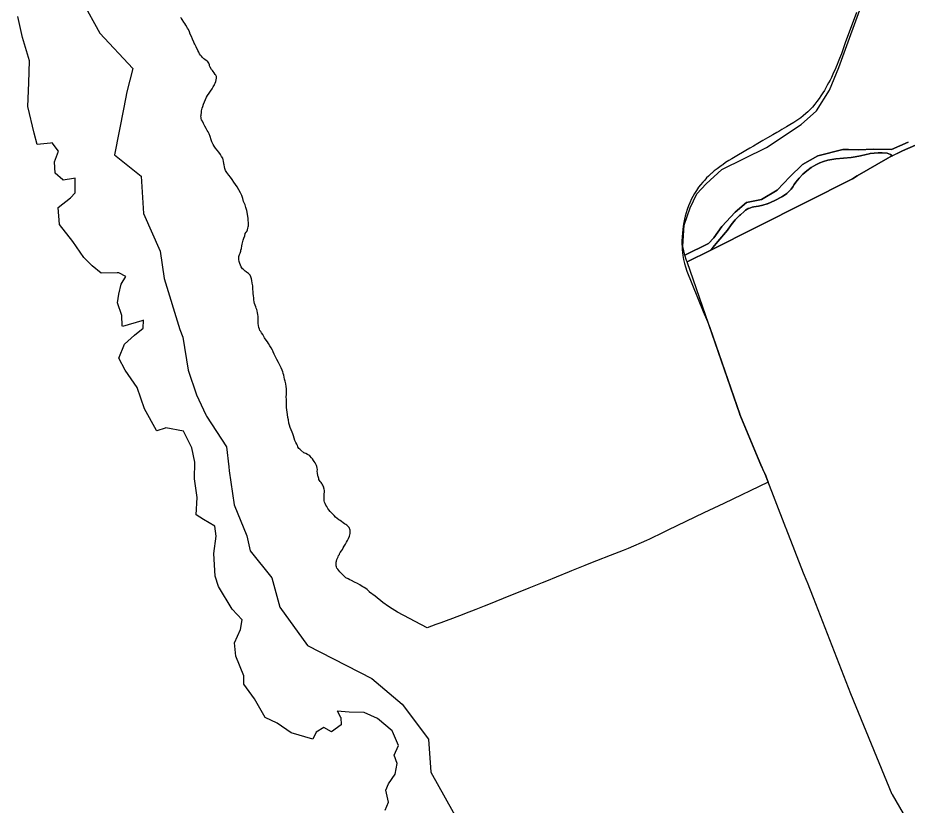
# Model space of a CAD drawing. Header units: metres. Extents: x 3 to 1005126, y 39 to 4383651.
# Drawn here: x 477560 to 478435, y 4361770 to 4362544 of the extents above; entities that cross this region are included whole.
import ezdxf

# ---------------------------------------------------------------- set-up
doc = ezdxf.new("R2010")
doc.units = ezdxf.units.M
doc.header["$MEASUREMENT"] = 0
doc.layers.add('TM_Llucmajor', color=7, linetype='Continuous')

msp = doc.modelspace()

# ---------------------------------------------------------------- linework, layer by layer
at = {"layer": 'TM_Llucmajor', "linetype": 'Continuous', "flags": 128}
for points in [[(478435.47, 4362422.25), (478418.97, 4362415.01), (478401.25, 4362415.22), (478386.55, 4362414.73), (478376.54, 4362414.96), (478371.05, 4362415.06), (478346.63, 4362408.96), (478331.44, 4362400.29), (478319.02, 4362388.03), (478306.44, 4362375.12), (478291.14, 4362365.86), (478276.35, 4362363.05), (478265.35, 4362353.47), (478265.25, 4362353.39), (478252.2, 4362339.3), (478244.49, 4362328.17), (478239.02, 4362322.63), (478215.73, 4362311.21), (478215.73, 4362311.21), (478213.97, 4362319.66), (478215.17, 4362340.8), (478221.16, 4362357.71), (478227.6, 4362371.53), (478236.91, 4362381.2), (478252.19, 4362395.34), (478296.24, 4362416.92), (478330.17, 4362439.75), (478345.16, 4362452.88), (478358.01, 4362473.37), (478367.13, 4362495.6), (478419.07, 4362638.16)], [(477623.61, 4362560.68), (477641.02, 4362529.27), (477673.26, 4362494.71), (477667.58, 4362471.65), (477664.54, 4362456.37), (477655.26, 4362409.77), (477681.5, 4362388.78), (477683.97, 4362352.22), (477700.16, 4362315.25), (477704.02, 4362288.23), (477719.67, 4362238.25), (477722.46, 4362230.6), (477727.6, 4362198.08), (477735.84, 4362173.8), (477745.11, 4362154.15), (477745.67, 4362152.96), (477765.43, 4362122.79), (477767.64, 4362102.98), (477768.05, 4362099.33), (477772.94, 4362065.78), (477785.35, 4362035.35), (477788.81, 4362020.61), (477810.02, 4361994.05), (477817.75, 4361965.06), (477844.95, 4361927.36), (477908.25, 4361895.2), (477938.15, 4361869.69), (477964.07, 4361835.49), (477966.07, 4361803.04), (477994.55, 4361752.63)], [(477921.34, 4361765.49), (477924.73, 4361773.41), (477922.13, 4361785.23), (477924.62, 4361791.53), (477931.19, 4361800.93), (477933.11, 4361811.41), (477930.33, 4361819.68), (477934.38, 4361829.25), (477928.47, 4361843.08), (477928.28, 4361843.52), (477913.69, 4361855.89), (477900.65, 4361861.78), (477885.88, 4361861.99), (477874.03, 4361863.05), (477874.38, 4361862.48), (477877.61, 4361857.17), (477877.64, 4361856.81), (477878.25, 4361849.44), (477868.56, 4361842.74), (477861.05, 4361846.9), (477853.66, 4361842.33), (477850.28, 4361835.41), (477828.91, 4361841.67), (477815.29, 4361851.24), (477803.26, 4361856.86), (477793.05, 4361874.99), (477782.4, 4361889.46), (477782.52, 4361897.69), (477774.6, 4361917.05), (477773.4, 4361930.11), (477779.02, 4361943.2), (477780.8, 4361952.8), (477770.98, 4361963.33), (477757.55, 4361985.56), (477754.41, 4361995.61), (477753.09, 4362017.92), (477755.24, 4362034.98), (477753.99, 4362044.75), (477742.85, 4362051.37), (477735.73, 4362056.03), (477736.6, 4362073.12), (477734.09, 4362091.39), (477734.33, 4362107.72), (477731.51, 4362121.69), (477723.04, 4362138.28), (477705.79, 4362141.32), (477705.21, 4362141.13), (477696.91, 4362138.41), (477696.65, 4362138.87), (477684.98, 4362159.98), (477677.59, 4362181.11), (477665.97, 4362198), (477659.71, 4362209.99), (477665.21, 4362223.84), (477674.93, 4362232.69), (477683.49, 4362239.41), (477683.85, 4362247.13), (477682.15, 4362246.65), (477663.06, 4362241.22), (477663.04, 4362241.69), (477662.59, 4362251.87), (477658.22, 4362264.21), (477659.61, 4362272.93), (477661.91, 4362282.65), (477666.55, 4362290.18), (477659.54, 4362293.96), (477657.96, 4362293.91), (477642.38, 4362293.45), (477642.33, 4362293.49), (477633.52, 4362300.67), (477625.31, 4362309.02), (477614.56, 4362324.75), (477601.42, 4362341.27), (477599.9, 4362358.01), (477612.28, 4362367.46), (477616.77, 4362372.46), (477616.6, 4362386.89), (477614.97, 4362386.61), (477604.96, 4362384.91), (477604.71, 4362385.12), (477596.98, 4362391.73), (477596.38, 4362402.76), (477600.32, 4362413.34), (477594, 4362421.54), (477592.49, 4362421.36), (477579.46, 4362419.85), (477579.42, 4362420), (477576.34, 4362431.04), (477570.29, 4362457.21), (477571.01, 4362480.5), (477571.95, 4362502.15), (477565.09, 4362525.04), (477560.34, 4362545.75)], [(478384.58, 4362549.56), (478373.47, 4362519.72), (478369.73, 4362509.12), (478367.84, 4362504.36), (478366.51, 4362501.1), (478365.58, 4362498.58), (478364.55, 4362496.16), (478363.42, 4362493.79), (478362.41, 4362491.42), (478361.4, 4362489.06), (478359.82, 4362485.97), (478358.56, 4362483.25), (478357.15, 4362480.7), (478355.79, 4362478.15), (478354.43, 4362475.73), (478352.97, 4362473.08), (478351.38, 4362470.61), (478349.61, 4362467.65), (478347.9, 4362465.23), (478345.68, 4362462.29), (478343.58, 4362459.56), (478341.16, 4362456.78), (478338.94, 4362454.33), (478336.66, 4362452.08), (478334.62, 4362450.27), (478332.24, 4362448.2), (478329.76, 4362446.23), (478326.88, 4362444.13), (478322.89, 4362441.49), (478319.14, 4362439.31), (478315.65, 4362437.19), (478311.3, 4362434.73), (478308.12, 4362432.83), (478306.14, 4362431.65), (478302.2, 4362429.45), (478297.09, 4362426.47), (478292.51, 4362423.86), (478287.45, 4362420.79), (478283.33, 4362418.43), (478279.63, 4362416.2), (478275.76, 4362414.07), (478272.35, 4362411.94), (478268.66, 4362409.82), (478265.32, 4362407.97), (478262.06, 4362405.79), (478259.15, 4362404.23), (478255.86, 4362402.1), (478253.03, 4362400.03), (478252.59, 4362399.73), (478251.68, 4362399.1), (478250.27, 4362398.11), (478247.46, 4362396.12), (478244.58, 4362393.94), (478242.24, 4362391.83), (478241.83, 4362391.46), (478239.12, 4362388.96), (478237.13, 4362387.04), (478235.34, 4362385.05), (478233.37, 4362382.86), (478231.37, 4362380.46), (478229.4, 4362377.93), (478227.18, 4362374.62), (478225.24, 4362371.74), (478223.68, 4362368.93), (478222.42, 4362366.54), (478220.76, 4362362.72), (478219.6, 4362359.79), (478218.17, 4362356.1), (478217.09, 4362352.84), (478216.32, 4362349.61), (478215.54, 4362346.53), (478214.84, 4362343.3), (478214.35, 4362339.76), (478213.83, 4362336.3), (478213.58, 4362333.1), (478213.27, 4362329.18), (478213.05, 4362325.29), (478212.93, 4362322.29), (478213.14, 4362319.42), (478213.28, 4362316.6), (478213.59, 4362313.86), (478213.91, 4362310.81), (478214.55, 4362306.97), (478215.45, 4362303.14), (478216.35, 4362299.61), (478217.79, 4362295.41), (478233.89, 4362255.96), (478238.02, 4362245.84), (478240.33, 4362240.18), (478269.85, 4362154.91), (478269.92, 4362154.72), (478288.05, 4362111.37), (478290.62, 4362105.22), (478291.9, 4362102.15), (478292.43, 4362100.88), (478292.63, 4362100.41), (478294.33, 4362096.57), (478295.31, 4362094.35), (478295.77, 4362093.2), (478297.78, 4362087.97), (478297.78, 4362087.97), (478254.08, 4362067.2), (478234.38, 4362057.77), (478199.15, 4362040.9), (478194.57, 4362038.71), (478181.14, 4362032.15), (478178.32, 4362030.77), (478160.22, 4362022.86), (478155.36, 4362020.95), (478142.46, 4362015.87), (478129.01, 4362010.58), (478128.16, 4362010.24), (478117.59, 4362006.06), (478104.51, 4362000.88), (478102.06, 4361999.91), (478089.3, 4361994.7), (478079.86, 4361990.84), (478075.7, 4361989.14), (478062.51, 4361983.79), (478055.26, 4361980.86), (478044.51, 4361976.5), (478037.37, 4361973.66), (478022.9, 4361967.91), (478018.71, 4361966.25), (478010.57, 4361963), (477999.45, 4361958.55), (477998.81, 4361958.3), (477987.45, 4361953.97), (477981.37, 4361951.65), (477978.68, 4361950.63), (477975.93, 4361949.67), (477971.28, 4361948.03), (477966.82, 4361946.47), (477962.65, 4361945.01), (477933.57, 4361960.36), (477928.36, 4361963.56), (477924.5, 4361965.92), (477919.12, 4361969.87), (477911.6, 4361975.87), (477906.09, 4361980.05), (477905.85, 4361980.25), (477905.02, 4361981.15), (477903.64, 4361982.43), (477902.38, 4361983.46), (477900.72, 4361984.39), (477899.39, 4361985.21), (477897.9, 4361986.22), (477896.36, 4361987.22), (477894.22, 4361988.33), (477891.1, 4361989.88), (477888.3, 4361991.38), (477886.76, 4361992.11), (477884.99, 4361992.99), (477882.83, 4361994.15), (477881.37, 4361995.36), (477880.19, 4361996.61), (477879.11, 4361997.51), (477877.98, 4361998.74), (477876.7, 4361999.94), (477875.8, 4362001.07), (477874.78, 4362002.37), (477873.98, 4362003.42), (477873.38, 4362004.8), (477873.16, 4362005.84), (477873.05, 4362007.04), (477873.09, 4362008.31), (477873.2, 4362009.37), (477873.39, 4362010.44), (477873.83, 4362011.9), (477874.38, 4362013.27), (477875, 4362014.64), (477875.57, 4362015.8), (477876.34, 4362017.06), (477876.53, 4362017.49), (477877.27, 4362018.78), (477878.3, 4362020.42), (477879.28, 4362021.96), (477880.16, 4362023.38), (477881.19, 4362025.17), (477882.32, 4362027.06), (477883.43, 4362028.91), (477884.44, 4362030.65), (477885.35, 4362032.62), (477886.38, 4362035.1), (477886.67, 4362036.19), (477886.89, 4362037.64), (477887.01, 4362039.34), (477886.95, 4362040.76), (477886.73, 4362041.73), (477886.36, 4362042.64), (477886.01, 4362043.36), (477885.61, 4362043.95), (477885.06, 4362044.51), (477884.38, 4362045.12), (477883.6, 4362045.84), (477882.57, 4362046.51), (477881.54, 4362047.16), (477880, 4362048.14), (477878.42, 4362049.34), (477877.04, 4362050.3), (477875.83, 4362051.17), (477874.24, 4362052.3), (477872.66, 4362053.76), (477871.23, 4362055.2), (477869.8, 4362056.73), (477868.6, 4362058.04), (477867.37, 4362059.14), (477865.92, 4362060.86), (477865.07, 4362062.03), (477863.87, 4362064.03), (477863.07, 4362065.51), (477862.28, 4362067.21), (477861.76, 4362068.54), (477861.47, 4362069.74), (477861.33, 4362070.98), (477861.32, 4362071.95), (477861.35, 4362073.01), (477861.36, 4362074.28), (477861.36, 4362076.16), (477861.61, 4362078.62), (477861.6, 4362079.71), (477861.43, 4362081.14), (477861.22, 4362082.05), (477860.92, 4362083.07), (477860.55, 4362084.14), (477860.06, 4362085.24), (477859.58, 4362086.03), (477859.18, 4362086.59), (477858.33, 4362087.59), (477857.43, 4362088.56), (477856.66, 4362089.79), (477856.29, 4362090.66), (477856.01, 4362091.5), (477855.75, 4362092.51), (477855.48, 4362093.53), (477855.16, 4362094.42), (477855.11, 4362095.11), (477854.97, 4362095.8), (477854.78, 4362097.07), (477854.67, 4362098.67), (477854.71, 4362100.4), (477854.57, 4362101.89), (477854.26, 4362103.29), (477853.74, 4362104.59), (477853.14, 4362105.69), (477852.47, 4362106.89), (477851.57, 4362108.42), (477850.8, 4362109.5), (477849.83, 4362110.95), (477849.05, 4362112), (477847.2, 4362113.9), (477846.19, 4362114.64), (477845.08, 4362115.18), (477843.39, 4362116.11), (477841.47, 4362116.97), (477838.31, 4362119.36), (477837.38, 4362120.33), (477836.58, 4362121.25), (477835.68, 4362122.71), (477835.06, 4362123.96), (477834.39, 4362125.36), (477833.64, 4362127.02), (477832.73, 4362129.11), (477831.79, 4362131.38), (477831.13, 4362133.65), (477830.49, 4362135.48), (477829.82, 4362137.29), (477828.91, 4362139.48), (477827.97, 4362141.93), (477827.3, 4362143.94), (477826.72, 4362146.1), (477826.19, 4362149.38), (477825.76, 4362151.47), (477825.26, 4362154.67), (477824.9, 4362156.78), (477824.69, 4362159), (477824.41, 4362161.28), (477824.41, 4362163.52), (477824.36, 4362166.16), (477824.39, 4362169.15), (477824.22, 4362171.8), (477824.42, 4362174.13), (477824.3, 4362177.89), (477824.25, 4362179.92), (477823.97, 4362182.24), (477823.74, 4362184.7), (477823.13, 4362187.17), (477822.57, 4362189.16), (477822.08, 4362191.37), (477821.64, 4362193.15), (477821.23, 4362194.91), (477821.16, 4362195.26), (477820.79, 4362196.36), (477820.05, 4362198.22), (477819.01, 4362200.46), (477817.69, 4362203.17), (477816.52, 4362205.56), (477814.98, 4362208.52), (477813.59, 4362211.2), (477812.43, 4362213.78), (477811.31, 4362216.23), (477810.9, 4362217.13), (477810.54, 4362217.91), (477809.27, 4362220.23), (477808.08, 4362222.2), (477806.73, 4362224.39), (477805.68, 4362225.98), (477804.48, 4362227.56), (477802.86, 4362229.99), (477800.99, 4362233.03), (477799.69, 4362234.89), (477799.07, 4362235.99), (477798.3, 4362237.24), (477797.73, 4362238.52), (477797.21, 4362240.17), (477796.72, 4362241.9), (477796.44, 4362243.91), (477796.43, 4362245.41), (477796.4, 4362247.21), (477796.46, 4362249.09), (477796.46, 4362250.87), (477796.32, 4362252.7), (477795.99, 4362254.56), (477795.53, 4362256.49), (477795.08, 4362257.76), (477794.61, 4362259.01), (477794.1, 4362260.41), (477793.5, 4362262.02), (477793.06, 4362263.67), (477792.7, 4362265.2), (477792.34, 4362267.11), (477792.18, 4362269.22), (477792.03, 4362271.15), (477791.79, 4362273.33), (477791.61, 4362275.42), (477791.38, 4362277.45), (477791.21, 4362281.11), (477790.78, 4362283.53), (477790.48, 4362286.14), (477789.94, 4362288.05), (477789.33, 4362289.84), (477788.63, 4362291.37), (477787.88, 4362292.29), (477786.9, 4362293.11), (477786.07, 4362293.75), (477785.11, 4362294.37), (477784.66, 4362294.76), (477783.93, 4362295.41), (477783.25, 4362296.05), (477782.71, 4362296.53), (477781.97, 4362297.11), (477781.26, 4362297.84), (477780.6, 4362298.63), (477779.96, 4362299.67), (477779.29, 4362301.21), (477778.62, 4362303.09), (477777.96, 4362305.02), (477777.41, 4362306.95), (477777.41, 4362308.19), (477777.48, 4362308.93), (477777.63, 4362310.02), (477777.85, 4362310.96), (477778.23, 4362311.83), (477778.8, 4362313.23), (477779.38, 4362314.99), (477779.6, 4362316.23), (477780.02, 4362317.73), (477780.46, 4362320.46), (477780.66, 4362322.01), (477781.41, 4362324.65), (477781.85, 4362326.05), (477782.58, 4362327.89), (477783.28, 4362330.28), (477783.93, 4362332.32), (477784.71, 4362333.62), (477785.33, 4362334.59), (477785.96, 4362335.99), (477786.49, 4362337.59), (477786.86, 4362338.94), (477786.93, 4362340.01), (477787, 4362341.74), (477787.01, 4362343.39), (477786.73, 4362345.14), (477786.71, 4362347.48), (477786.53, 4362349.03), (477786.16, 4362351.39), (477785.54, 4362354.92), (477784.58, 4362358.06), (477783.66, 4362360.52), (477782.27, 4362363.87), (477781.37, 4362366.84), (477780.49, 4362369.83), (477779.27, 4362372.37), (477777.65, 4362375.41), (477775.92, 4362378.24), (477774.38, 4362380.73), (477772.62, 4362382.98), (477771.04, 4362385.43), (477769.33, 4362387.69), (477767.67, 4362389.94), (477765.68, 4362392.37), (477764.46, 4362394.42), (477763.79, 4362396.27), (477763.48, 4362397.87), (477763.02, 4362399.93), (477762.85, 4362401.04), (477762.8, 4362401.35), (477762.47, 4362403.58), (477762.22, 4362404.88), (477761.66, 4362406.48), (477760.61, 4362408.22), (477759.41, 4362410.15), (477758.01, 4362412.3), (477756.26, 4362414.3), (477754.52, 4362416.48), (477753.36, 4362418.25), (477752.44, 4362420.05), (477751.16, 4362422.58), (477750.34, 4362424.69), (477749.27, 4362427.68), (477748.23, 4362430.57), (477747.45, 4362432.4), (477746.47, 4362433.81), (477745.29, 4362435.66), (477744.09, 4362437.84), (477742.82, 4362440.53), (477741.79, 4362442.76), (477740.98, 4362444.28), (477740.59, 4362445.52), (477740.38, 4362446.59), (477740.25, 4362447.88), (477740.42, 4362448.9), (477740.76, 4362451.72), (477740.84, 4362452.22), (477740.86, 4362452.39), (477740.91, 4362452.97), (477741.15, 4362454.5), (477741.53, 4362455.77), (477742.1, 4362457.42), (477742.88, 4362459.61), (477743.8, 4362461.93), (477744.68, 4362464.15), (477745.88, 4362466.44), (477746.86, 4362468.07), (477748.4, 4362470.49), (477749.65, 4362472.43), (477751.19, 4362474.78), (477752.47, 4362476.74), (477753.55, 4362478.63), (477753.68, 4362478.92), (477754.28, 4362480.21), (477754.95, 4362481.81), (477755.72, 4362485.02), (477755.59, 4362485.75), (477755.54, 4362486.87), (477755.18, 4362487.43), (477754.85, 4362488.04), (477754.29, 4362488.92), (477753.29, 4362490.39), (477752.32, 4362491.78), (477751.54, 4362492.76), (477750.69, 4362493.83), (477749.41, 4362496.05), (477748.84, 4362497.27), (477748.71, 4362498.37), (477748.22, 4362499.96), (477746.62, 4362501.82), (477745.47, 4362502.54), (477744.15, 4362503.46), (477743.21, 4362504.15), (477743.12, 4362504.25), (477741.86, 4362505.45), (477740.71, 4362506.76), (477739.97, 4362507.82), (477739, 4362509.21), (477738.11, 4362510.63), (477737.16, 4362512.44), (477735.65, 4362515.79), (477734.39, 4362518.57), (477733.78, 4362519.67), (477733.27, 4362520.59), (477731.99, 4362523.4), (477730.96, 4362525.98), (477729.88, 4362528.38), (477728.91, 4362530.83), (477728.04, 4362532.84), (477727.16, 4362534.22), (477726.61, 4362535.09), (477725.43, 4362537.24), (477724.41, 4362538.97), (477723.54, 4362540.33), (477721.8, 4362542.76), (477721.19, 4362543.7), (477720.78, 4362544.28), (477720.44, 4362544.67)], [(478449.99, 4362422.47), (478429.58, 4362413.61), (478429.58, 4362413.61), (478419.76, 4362408.88), (478419.37, 4362409.21), (478417.99, 4362410.13), (478417.94, 4362410.15), (478416.41, 4362410.92), (478414.8, 4362411.51), (478409.81, 4362411.66), (478409.72, 4362411.67), (478405.74, 4362411.79), (478401.76, 4362411.56), (478397.82, 4362410.99), (478396.97, 4362410.82), (478393.94, 4362410.07), (478388.36, 4362408.94), (478383.3, 4362407.91), (478379.21, 4362407.26), (478364.28, 4362405.74), (478360.29, 4362405.29), (478356.22, 4362404.46), (478352.23, 4362403.29), (478348.35, 4362401.77), (478347.29, 4362401.28), (478344.63, 4362399.92), (478340.12, 4362397.21), (478335.86, 4362394.11), (478331.89, 4362390.66), (478328.24, 4362386.87), (478324.93, 4362382.78), (478323.44, 4362380.67), (478321.99, 4362378.41), (478320.21, 4362376.09), (478318.23, 4362373.93), (478316.07, 4362371.95), (478313.74, 4362370.17), (478312.29, 4362369.21), (478311.27, 4362368.6), (478304.15, 4362364.79), (478297.06, 4362361.75), (478296.73, 4362361.62), (478292.45, 4362360.23), (478288.08, 4362359.22), (478283.68, 4362358.6), (478283.63, 4362358.59), (478281.9, 4362358.32), (478280.21, 4362357.85), (478278.58, 4362357.19), (478278.14, 4362356.98), (478277.04, 4362356.36), (478275.6, 4362355.35), (478274.29, 4362354.18), (478270.44, 4362350.97), (478269.57, 4362350.17), (478265.23, 4362345.77), (478261.28, 4362341), (478257.76, 4362335.91), (478248.32, 4362324.69), (478243.19, 4362318.85), (478240.59, 4362315.88), (478218.05, 4362304.53), (478217.56, 4362305.94), (478215.73, 4362311.21), (478239.02, 4362322.63), (478244.49, 4362328.17), (478252.2, 4362339.3), (478265.25, 4362353.39), (478265.35, 4362353.47), (478276.35, 4362363.05), (478291.14, 4362365.86), (478306.44, 4362375.12), (478319.02, 4362388.03), (478331.44, 4362400.29), (478346.63, 4362408.96), (478371.05, 4362415.06), (478376.54, 4362414.96), (478386.55, 4362414.73), (478401.25, 4362415.22), (478418.97, 4362415.01), (478435.47, 4362422.25)], [(478434.31, 4361756.19), (478419.84, 4361781), (478419.72, 4361781.2), (478379.1, 4361880.09), (478342.24, 4361974.21), (478336.22, 4361989.54), (478336, 4361990.09), (478332.61, 4361998.68), (478315.31, 4362042.46), (478315.06, 4362043.13), (478295.77, 4362093.2), (478295.31, 4362094.35), (478294.33, 4362096.57), (478292.63, 4362100.41), (478292.43, 4362100.88), (478291.9, 4362102.15), (478290.62, 4362105.22), (478288.05, 4362111.37), (478269.92, 4362154.72), (478269.85, 4362154.91), (478218.05, 4362304.53), (478240.59, 4362315.88), (478380.51, 4362386.36), (478385.19, 4362389.08), (478415.35, 4362406.56), (478417.49, 4362407.79), (478429.58, 4362413.61), (478429.58, 4362413.61), (478449.99, 4362422.47)]]:
    msp.add_lwpolyline(points, dxfattribs=at)
msp.add_lwpolyline([(478419.76, 4362408.88), (478417.49, 4362407.79), (478415.35, 4362406.56), (478385.19, 4362389.08), (478380.51, 4362386.36), (478240.59, 4362315.88), (478243.19, 4362318.85), (478248.32, 4362324.69), (478257.76, 4362335.91), (478261.28, 4362341), (478265.23, 4362345.77), (478269.57, 4362350.17), (478270.44, 4362350.97), (478274.29, 4362354.18), (478275.6, 4362355.35), (478277.04, 4362356.36), (478278.14, 4362356.98), (478278.58, 4362357.19), (478280.21, 4362357.85), (478281.9, 4362358.32), (478283.63, 4362358.59), (478283.68, 4362358.6), (478288.08, 4362359.22), (478292.45, 4362360.23), (478296.73, 4362361.62), (478297.06, 4362361.75), (478304.15, 4362364.79), (478311.27, 4362368.6), (478312.29, 4362369.21), (478313.74, 4362370.17), (478316.07, 4362371.95), (478318.23, 4362373.93), (478320.21, 4362376.09), (478321.99, 4362378.41), (478323.44, 4362380.67), (478324.93, 4362382.78), (478328.24, 4362386.87), (478331.89, 4362390.66), (478335.86, 4362394.11), (478340.12, 4362397.21), (478344.63, 4362399.92), (478347.29, 4362401.28), (478348.35, 4362401.77), (478352.23, 4362403.29), (478356.22, 4362404.46), (478360.29, 4362405.29), (478364.28, 4362405.74), (478379.21, 4362407.26), (478383.3, 4362407.91), (478388.36, 4362408.94), (478393.94, 4362410.07), (478396.97, 4362410.82), (478397.82, 4362410.99), (478401.76, 4362411.56), (478405.74, 4362411.79), (478409.72, 4362411.67), (478409.81, 4362411.66), (478414.8, 4362411.51), (478416.41, 4362410.92), (478417.94, 4362410.15), (478417.99, 4362410.13), (478419.37, 4362409.21), (478419.76, 4362408.88)], close=True, dxfattribs=at)

doc.saveas('drawing.dxf')
